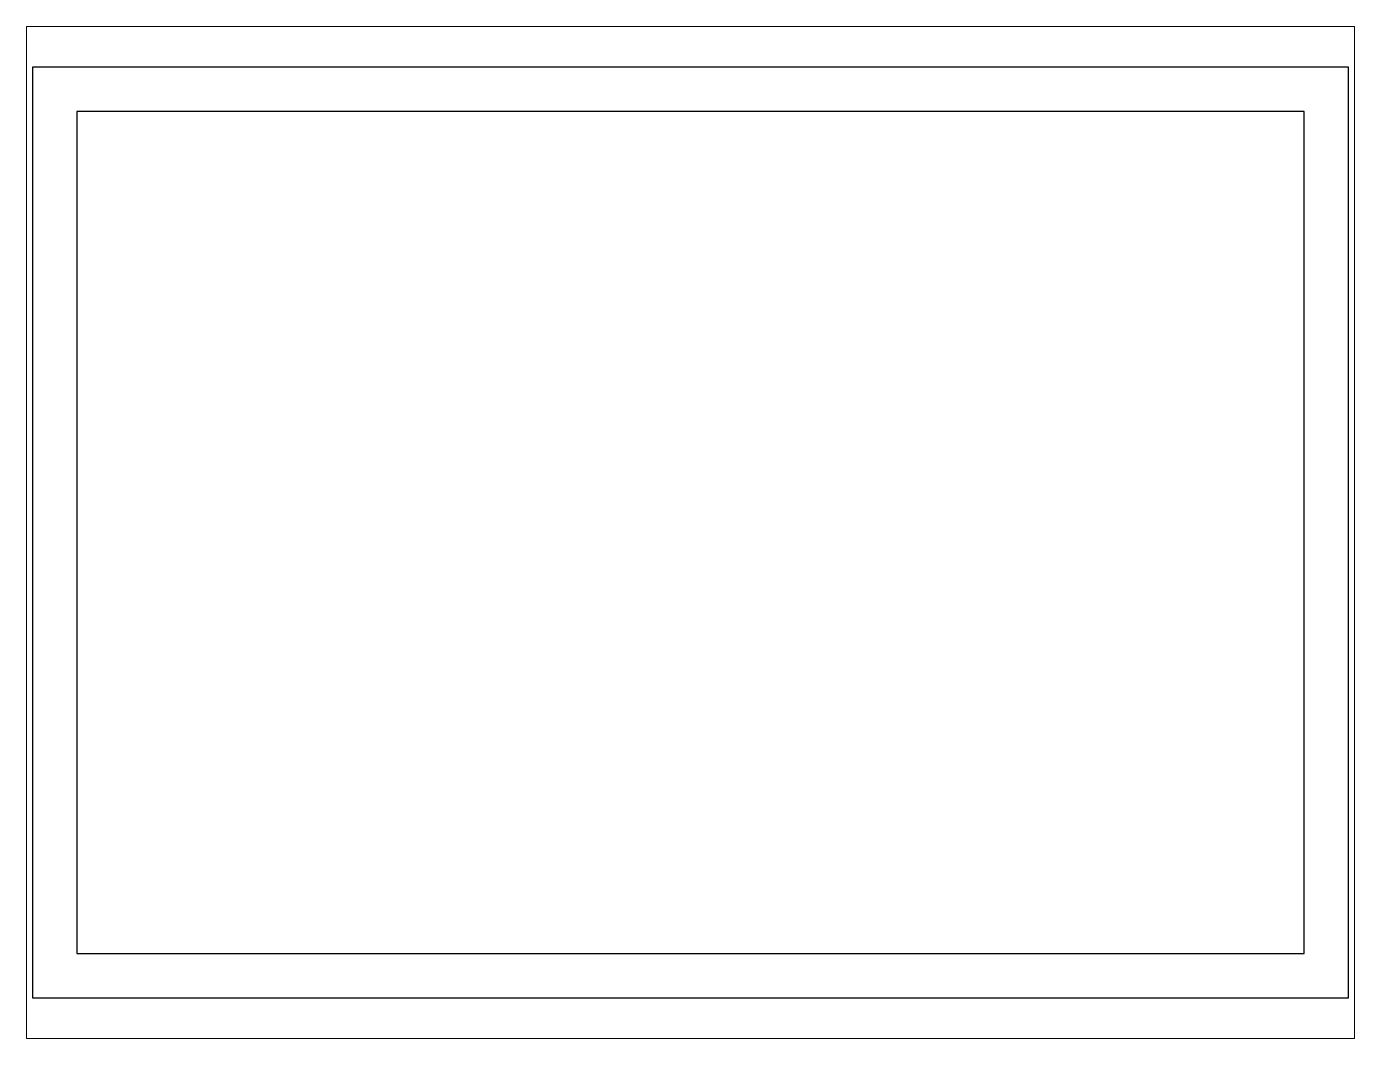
# Paper-space layout 'Layout1' of a CAD drawing. Header units: inches. Extents: x 1.05 to 9.45, y 0.8 to 7.2.
# The model-space entities are those that its viewports show. They can reach past a viewport. Long polylines and large blocks are cut down to what shows.
import ezdxf

# ---------------------------------------------------------------- set-up
doc = ezdxf.new("R2010")
doc.units = ezdxf.units.IN
doc.header["$MEASUREMENT"] = 0
doc.layers.add('Fv Sv Tv', color=110, linetype='Continuous')

msp = doc.modelspace()

# ---------------------------------------------------------------- linework, layer by layer
for points in [[(236.14, -197.91), (236.14, 12.09), (-60.86, 12.09), (-60.86, -197.91)], [(226.14, -187.91), (226.14, 2.09), (-50.86, 2.09), (-50.86, -187.91)]]:
    msp.add_lwpolyline(points, close=True)

psp = doc.layouts.get("Layout1")

# ---------------------------------------------------------------- viewports
at = {"layer": 'Fv Sv Tv', "view_target_point": (87.6366, -92.9149)}
psp.add_viewport(center=(5.25, 4), size=(8.4, 6.4), view_center_point=(0, 0), view_height=228.349107, dxfattribs=at)

doc.saveas('drawing.dxf')
